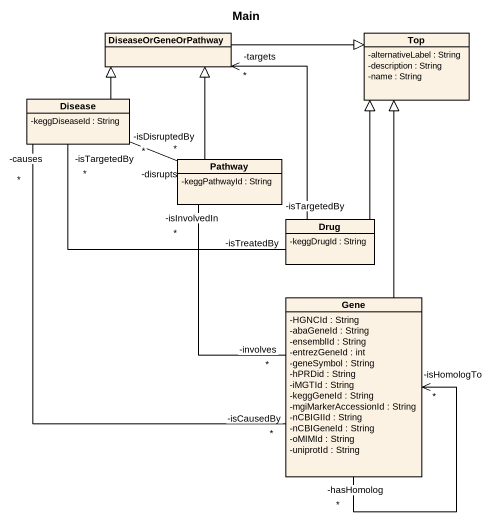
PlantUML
@startuml
title Main
hide circle
hide empty members
skinparam classAttributeIconSize 0
class DiseaseOrGeneOrPathway
class "Top" as Top_ {
  -alternativeLabel : String
  -description : String
  -name : String
}
class Disease {
  -keggDiseaseId : String
}
class Pathway {
  -keggPathwayId : String
}
class Drug {
  -keggDrugId : String
}
class Gene {
  -HGNCId : String
  -abaGeneId : String
  -ensemblId : String
  -entrezGeneId : int
  -geneSymbol : String
  -hPRDid : String
  -iMGTId : String
  -keggGeneId : String
  -mgiMarkerAccessionId : String
  -nCBIGIId : String
  -nCBIGeneId : String
  -oMIMId : String
  -uniprotId : String
}
DiseaseOrGeneOrPathway -right-|> Top_
Disease -up-|> DiseaseOrGeneOrPathway
Disease "-isDisruptedBy\n*" -right- "-disrupts\n*" Pathway
Disease "-isTargetedBy\n*" -right- "-isTreatedBy" Drug
Disease "-causes\n*" -- "-isCausedBy\n*" Gene
Pathway -up-|> DiseaseOrGeneOrPathway
Pathway "-isInvolvedIn\n*" -- "-involves\n*" Gene
Drug "-isTargetedBy" -up-> "-targets\n*" DiseaseOrGeneOrPathway
Drug -up-|> Top_
Gene -up-|> Top_
Gene "-hasHomolog\n*" --> "-isHomologTo\n*" Gene
@enduml
